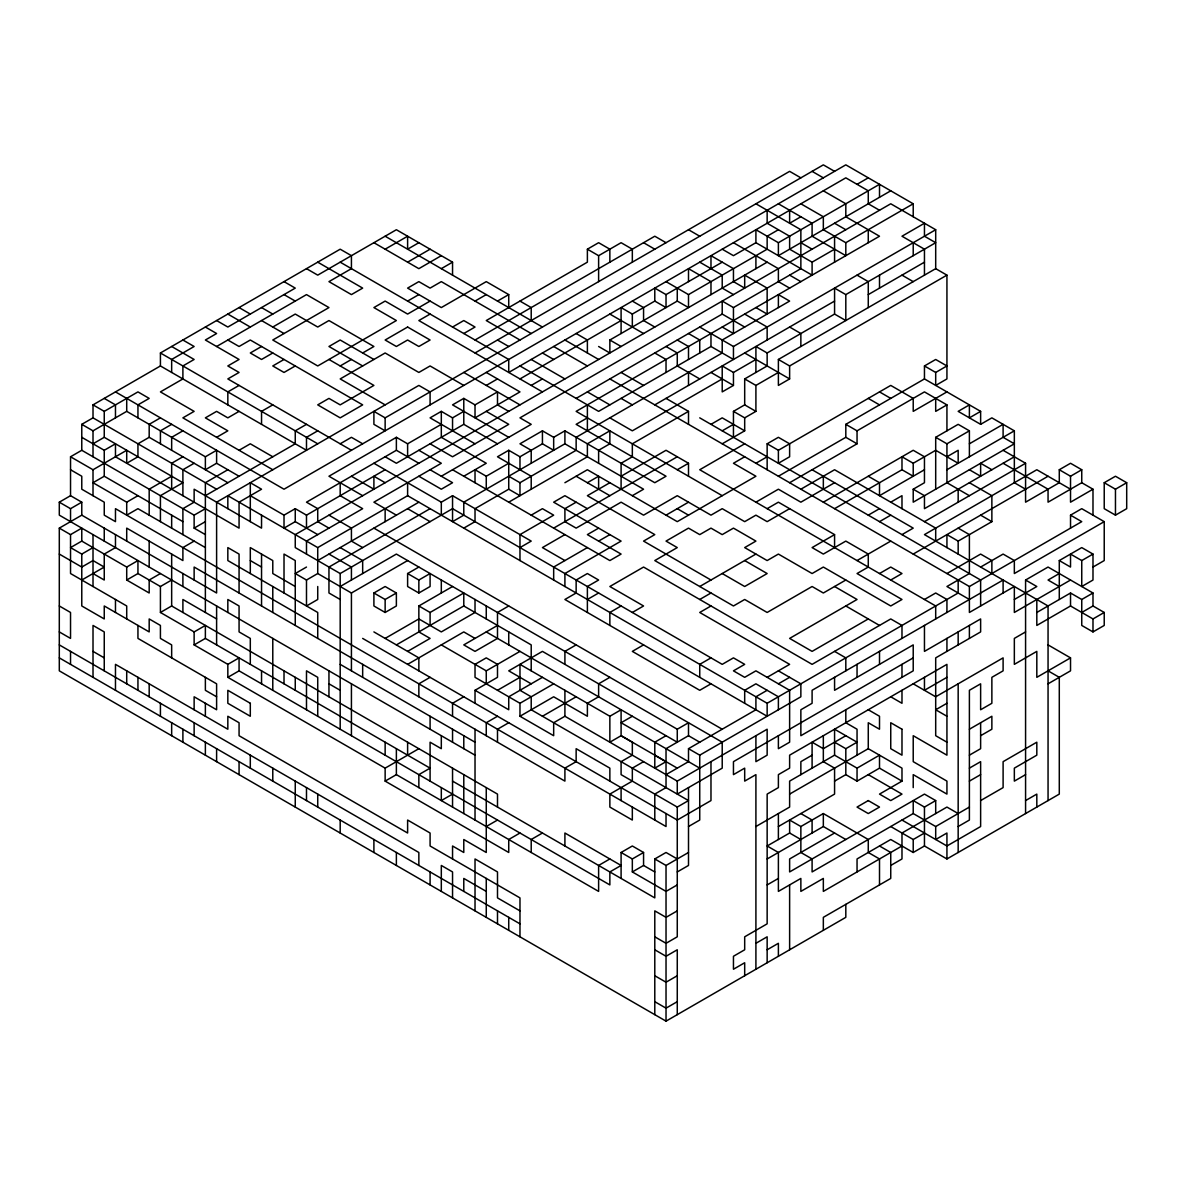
<?xml version="1.0" encoding="UTF-8"?>
<svg xmlns="http://www.w3.org/2000/svg" width="1186" height="1186" viewBox="0 0 1186 1186"><rect width="100%" height="100%" fill="white"/><g stroke="black" fill="none" stroke-linecap="round" stroke-linejoin="round"><path stroke-width="1.5" d="M317.729 430.829L306.492 437.308L306.492 450.28L160.421 365.955L160.421 352.983L340.189 249.193L351.427 255.672L351.427 268.659L328.952 281.631L351.427 294.602L362.664 288.109L317.729 262.165M216.608 489.21L93.012 417.857L93.012 404.871L160.421 365.955M845.811 904.369L845.811 917.341L666.028 1021.146L59.3 670.846L59.3 528.126L81.775 515.154L81.775 502.182L70.537 495.689L70.537 456.773L81.775 450.28L81.775 424.336L93.012 417.857M93.012 404.871L104.249 411.364L137.947 391.899L149.184 398.392L137.947 404.871L137.947 417.857M216.608 346.49L306.492 294.602L328.952 307.574L272.78 340.011L317.729 365.955L396.376 320.546L373.901 307.574L385.139 301.081L407.613 314.068L430.088 301.081M385.139 249.193L407.613 236.222L407.613 249.193L418.851 242.7M81.775 424.336L93.012 430.829L126.709 411.364L205.371 456.773L216.608 450.28L216.608 463.266L239.068 476.238M272.78 327.039L295.255 314.068L317.729 327.039L328.952 320.546L373.901 346.49L362.664 352.983M93.012 443.801L104.249 437.308L182.896 482.717L160.421 495.689L160.421 521.647M261.543 346.49L250.305 352.983L261.543 359.462L272.78 352.983M407.613 262.165L430.088 249.193M81.775 437.308L104.249 450.28L115.472 443.801L115.472 456.773L239.068 528.126L239.068 502.182L261.543 489.21L250.305 482.717L250.305 521.647M160.421 417.857L149.184 424.336L149.184 437.308L227.831 482.717M441.311 255.672L418.851 268.659L373.901 242.7M70.537 456.773L93.012 469.745L126.709 450.28L126.709 463.266L137.947 456.773L137.947 443.801L149.184 437.308M171.659 424.336L160.421 430.829L160.421 443.801M239.068 385.42L227.831 391.899L227.831 404.871M284.017 359.462L272.78 365.955L284.017 372.448L295.255 365.955M441.311 268.659L452.548 262.165L452.548 275.137M475.023 755.171L59.3 515.154L59.3 502.182L70.537 495.689M182.896 521.647L104.249 476.238L93.012 482.717L126.709 502.182L137.947 495.689M182.896 430.829L171.659 437.308L171.659 450.28M407.613 301.081L418.851 294.602M59.3 502.182L70.537 508.675L81.775 502.182M239.068 411.364L227.831 417.857L216.608 411.364L205.371 417.857L227.831 430.829L216.608 437.308M182.896 456.773L171.659 463.266L171.659 489.21M272.78 404.871L261.543 411.364L261.543 424.336M340.189 365.955L351.427 359.462M430.088 314.068L418.851 320.546L542.432 391.899M59.3 528.126L70.537 534.619L81.775 528.126L81.775 541.098L70.537 547.591L81.775 554.084L93.012 547.591M171.659 476.238L149.184 489.21L149.184 515.154M194.133 463.266L182.896 469.745L182.896 495.689M475.023 301.081L486.26 294.602M216.608 463.266L205.371 469.745L205.371 456.773M239.068 450.28L250.305 443.801L272.78 456.773M452.548 327.039L463.785 320.546L475.023 327.039L463.785 333.518M497.497 301.081L508.735 294.602L508.735 307.574M519.972 340.011L486.26 320.546L587.381 262.165L587.381 249.193L598.619 242.7L609.856 249.193L609.856 262.165M227.831 469.745L205.371 482.717L205.371 612.465M306.492 424.336L295.255 430.829L295.255 443.801L205.371 495.689M587.381 249.193L598.619 255.687L621.093 242.7L632.331 249.193L632.331 262.165M475.023 340.011L654.791 236.222L666.028 242.7M81.775 580.028L104.249 567.056L93.012 560.563L81.775 567.056L59.3 554.084M81.775 450.28L194.133 515.154L205.371 508.675M475.023 352.983L789.624 171.347L800.861 177.841M126.709 567.056L137.947 560.563L137.947 573.535L126.709 580.028L126.709 567.056L81.775 541.098M194.133 515.154L194.133 528.126L205.371 521.647M340.189 443.801L351.427 437.308L362.664 443.801M385.139 417.857L385.139 430.829L373.901 424.336L373.901 411.364L385.139 417.857L823.336 164.869L834.573 171.347M194.133 541.098L182.896 547.591L182.896 560.563L126.709 528.126L126.709 541.098M160.421 573.535L149.184 580.028L149.184 593L126.709 580.028M441.311 424.336L407.613 443.801L396.376 437.308L328.952 476.238L362.664 495.689M463.785 411.364L452.548 417.857L441.311 411.364L430.088 417.857L475.023 443.801M508.735 411.364L497.497 404.871L497.497 391.899L475.023 404.871L463.785 398.392L452.548 404.871L508.735 437.308M486.26 385.42L497.497 378.927M137.947 573.535L160.421 586.507L171.659 580.028M250.305 495.689L284.017 515.154L295.255 508.661L306.492 515.154L385.139 469.745M418.851 463.266L396.376 450.28L306.492 502.182L317.729 508.661L317.729 521.647L328.952 528.126M519.972 378.927L621.093 320.546M621.093 333.518L621.093 307.574L632.331 314.068L654.791 301.081L666.028 307.574L666.028 294.602L722.215 262.165M834.573 249.193L812.099 262.165L812.099 275.137L755.912 242.7L733.452 255.672L722.215 249.193M778.387 229.728L767.149 236.222L767.149 249.193L688.503 294.602L666.028 281.631M800.861 216.756L789.624 223.25L789.624 210.263M857.048 184.319L868.271 177.841M317.729 534.619L295.255 521.647L284.017 528.126L284.017 515.154M497.497 443.801L463.785 424.336L396.376 463.266L385.139 456.773M531.209 385.42L542.432 378.927M598.619 346.49L609.856 352.983L609.856 340.011L677.265 301.081L688.503 307.574L688.503 294.602M755.912 242.7L755.912 229.728L778.387 242.7L879.508 184.319L879.508 197.291M160.421 586.507L160.421 612.465L171.659 605.972L497.497 794.101L497.497 807.073M767.149 262.165L295.255 534.619L295.255 547.591L340.189 573.535L452.548 508.675L722.215 664.353L733.452 657.874L744.689 664.353L733.452 670.846L744.689 677.325L755.912 670.846L789.624 690.296L789.624 742.199L778.387 748.692L778.387 735.705M890.745 190.813L778.387 255.672L778.387 242.7M227.831 508.675L227.831 495.689L317.729 547.591L407.613 495.689L767.149 703.268L958.169 593L958.169 580.028M441.311 476.238L531.209 424.336L519.972 417.857L890.745 203.784L935.695 229.728L935.695 268.659L778.387 359.462L778.387 385.42L789.624 378.927L789.624 365.955L946.932 275.137L946.932 378.927L935.695 385.42L935.695 372.448L946.932 365.955L935.695 359.477L924.457 365.955L924.457 378.927L980.629 411.364L980.629 424.336L958.169 411.364L969.392 404.886L969.392 417.857L980.629 411.364M576.144 398.392L722.215 314.068L744.689 327.039M722.215 314.068L722.215 301.081L733.452 307.574L800.861 268.659L800.861 229.728L755.912 203.784M800.861 203.784L823.336 216.756L823.336 229.728L845.811 242.7L913.22 203.784L913.22 216.756M160.421 612.465L194.133 631.916L205.371 625.437L205.371 638.409L430.088 768.143L418.851 774.636L418.851 787.608M306.492 567.056L295.255 573.535L306.492 580.028L317.729 573.535L351.427 593L407.613 560.563M317.729 560.563L418.851 502.182M463.785 476.238L486.26 463.266L441.311 437.308L441.311 411.364M587.381 417.857L576.144 424.336L666.028 476.238L654.791 482.717L564.907 430.829L553.669 437.308L553.669 450.28L542.432 443.801L519.972 456.773L508.735 450.28L497.497 456.773L531.209 476.238L531.209 489.21M553.669 437.308L542.432 430.829L519.972 443.801L531.209 450.28L531.209 463.266M194.133 631.916L194.133 644.902L205.371 638.409M430.088 508.675L328.952 567.056L328.952 593L340.189 599.479M373.901 463.266L441.311 502.182L452.548 495.689L531.209 541.098L519.972 547.591M475.023 482.717L475.023 469.745L486.26 476.238L508.735 463.266M699.74 327.039L733.452 346.49L733.452 359.462L710.977 346.49L598.619 411.364L519.972 365.955M632.331 495.689L643.568 489.21L564.907 443.801L463.785 502.182L463.785 515.154L452.548 521.647L452.548 495.689M733.452 346.49L935.695 229.728M340.189 586.507L396.376 554.07L722.215 742.199L722.215 768.143L677.265 794.086L677.265 781.114L767.149 729.227L767.149 755.171L755.912 761.664L755.912 735.705M508.735 476.238L519.972 482.717L519.972 495.689L508.735 489.21L475.023 508.675L475.023 521.647L463.785 528.126M519.972 482.717L576.144 450.28L576.144 437.308L722.215 352.983L722.215 340.011L789.624 301.081L778.387 294.602L778.387 307.574M654.791 404.871L834.573 301.081M845.811 294.602L845.811 320.546L834.573 314.068L834.573 288.109L845.811 294.602L935.695 242.7L924.457 236.222L924.457 223.25L901.983 236.222L924.457 249.193L924.457 275.137M227.831 664.353L239.068 657.874L239.068 670.846L227.831 677.325L227.831 664.353L194.133 644.902M508.735 502.182L587.381 456.773L587.381 443.801L609.856 430.829L609.856 443.801L598.619 450.28L598.619 463.266M722.215 378.927L632.331 430.829L609.856 417.857M733.452 372.448L733.452 385.42L722.215 391.899L722.215 365.955L733.452 372.448L755.912 359.462M755.912 372.448L755.912 346.49L767.149 352.983L834.573 314.068M868.271 294.602L924.457 262.165M373.901 593L385.139 586.507L396.376 593L396.376 605.972L385.139 612.465L373.901 605.972L373.901 593L385.139 599.479L396.376 593M407.613 573.535L418.851 580.028L430.088 573.535L430.088 586.507L418.851 593L407.613 586.507L407.613 573.535L418.851 567.056M564.907 482.717L587.381 469.745L677.265 521.647L755.912 476.238L733.452 463.266L744.689 456.773M688.503 424.336L688.503 411.364L632.331 443.801L632.331 456.773L621.093 463.266L621.093 489.21M733.452 437.308L733.452 411.364L744.689 404.871L744.689 378.927L767.149 365.955L767.149 352.983M531.209 515.154L542.432 508.675L553.669 515.154L519.972 534.619L519.972 560.563M587.381 482.717L598.619 476.238L598.619 489.21M744.689 378.927L755.912 385.42L778.387 372.448M576.144 502.182L564.907 508.675L564.907 521.647L576.144 528.126L621.093 502.182L643.568 515.154L677.265 495.689L710.977 515.154L722.215 508.675L744.689 521.647L755.912 515.154L767.149 521.647L789.624 508.675M609.856 482.717L587.381 495.689L654.791 534.619L643.568 541.098L710.977 580.028M621.093 476.238L666.028 450.28L688.503 463.266L688.503 476.238M710.977 424.336L722.215 417.857L744.689 430.829L744.689 417.857L733.452 411.364M407.613 651.381L430.088 638.409L418.851 631.916L418.851 605.972L452.548 586.507M553.669 528.126L677.265 456.773M722.215 430.829L733.452 424.336M744.689 417.857L755.912 411.364L755.912 385.42M385.139 638.409L418.851 618.944L441.311 631.916L475.023 612.465L475.023 599.479M418.851 605.972L430.088 612.465L463.785 593L463.785 605.972L396.376 644.902M564.907 534.619L542.432 547.591L564.907 560.563M677.265 469.745L688.503 463.266M722.215 443.801L744.689 430.829M598.619 528.126L587.381 534.619L621.093 554.07L609.856 560.563L452.548 469.745M744.689 443.801L699.74 469.745L935.695 605.972L935.695 618.944M587.381 547.591L553.669 567.056L553.669 580.028M598.619 541.098L609.856 534.619M767.149 443.801L778.387 437.308L789.624 443.801L789.624 456.773L778.387 463.266L778.387 450.28L767.149 443.801L767.149 469.745M407.613 664.353L463.785 631.916L475.023 638.409M508.735 605.972L497.497 612.465L497.497 638.409L475.023 651.381L463.785 644.902L497.497 625.437M666.028 515.154L688.503 502.182M755.912 463.266L767.149 456.773M778.387 450.28L890.745 385.42L913.22 398.392L913.22 411.364L946.932 391.899M845.811 424.336L857.048 430.829L857.048 443.801L845.811 437.308L845.811 424.336L924.457 378.927M430.088 677.325L418.851 683.818L418.851 696.79M778.387 476.238L845.811 437.308M857.048 430.829L924.457 391.899L946.932 404.886L946.932 430.829M587.381 599.479L598.619 593M755.912 502.182L778.387 489.21L800.861 502.182L834.573 482.717M789.624 482.717L857.048 443.801M441.311 644.887L486.26 670.846L519.972 651.381M767.149 508.675L778.387 502.182L834.573 534.619L834.573 547.591M800.861 489.21L834.573 469.745L935.695 528.126L935.695 541.098M946.932 404.886L935.695 411.364L935.695 398.392M463.785 696.79L452.548 703.283L452.548 716.255M475.023 703.283L475.023 690.296L497.497 677.325L497.497 664.353L486.26 657.874L475.023 664.353L475.023 677.325L519.972 703.283L553.669 683.818M621.093 605.972L609.856 612.465L609.856 625.437M497.497 690.296L519.972 677.325L531.209 683.818M576.144 644.887L564.907 651.381L564.907 664.353M632.331 612.465L643.568 605.972L609.856 586.507L643.568 567.056L812.099 664.353L890.745 618.944L901.983 625.437L901.983 638.409M823.336 502.182L913.22 450.28L924.457 456.773L924.457 482.717L913.22 489.21L913.22 502.182L1014.341 443.801L1003.104 437.308L1003.104 424.336L969.392 443.801M935.695 489.21L935.695 437.308L958.169 424.336L969.392 430.829L969.392 456.773M227.831 677.325L385.139 768.143L418.851 748.692M542.432 677.325L508.735 696.79L508.735 709.762L475.023 690.296M699.74 586.507L755.912 554.07M834.573 508.675L901.983 469.745L913.22 476.238L913.22 463.266L901.983 456.773L901.983 469.745M913.22 463.266L935.695 450.295L958.169 463.266L958.169 450.28L946.932 456.773M935.695 437.308L946.932 443.801L969.392 430.829M980.629 424.336L991.867 417.857L1014.341 430.829L1014.341 482.717L1025.579 489.21M385.139 768.143L385.139 781.114L396.376 774.636L598.619 891.398L598.619 865.454L609.856 858.96M497.497 716.255L486.26 722.734L486.26 735.705M699.74 599.479L710.977 593M924.457 469.745L879.508 495.689L879.508 482.717L868.271 476.238M508.735 722.734L497.497 729.227L497.497 742.199M519.972 703.283L519.972 716.255L553.669 696.79L587.381 716.255L587.381 703.283L598.619 696.79L598.619 683.818L609.856 677.325M643.568 644.887L632.331 651.381L699.74 690.296L710.977 683.818M710.977 605.972L699.74 612.465L789.624 664.353L767.149 677.325M834.573 534.619L812.099 547.591L823.336 554.07L845.811 541.098L868.271 554.07L868.271 567.056L857.048 573.535L901.983 599.479L890.745 605.972L823.336 567.056L812.099 573.535L778.387 554.07L767.149 560.563L744.689 547.591L755.912 541.098L733.452 528.126L722.215 534.619L710.977 528.126L699.74 534.619L688.503 528.126L666.028 541.098L677.265 547.591L654.791 560.563L733.452 605.972L744.689 599.479L767.149 612.465L812.099 586.507L823.336 593L845.811 580.028M868.271 515.154L879.508 508.675M890.745 502.182L901.983 495.689L901.983 508.675M946.932 469.745L1014.341 430.829M542.432 716.255L576.144 696.79M879.508 521.647L890.745 515.154M677.265 781.114L564.907 716.255L553.669 722.734L553.669 735.705L519.972 716.255M1014.341 456.773L924.457 508.675L924.457 495.689L913.22 489.21M452.548 794.101L441.311 800.58L441.311 787.608M857.048 560.563L890.745 541.098M901.983 534.619L913.22 528.126L812.099 469.745M924.457 521.647L1025.579 463.266L1025.579 502.182L1059.291 482.717L1059.291 469.745L1070.528 463.266L1081.751 469.745L1081.751 482.717L1092.988 489.21L1092.988 515.154M609.856 716.255L621.093 709.762L621.093 735.705L632.331 742.199L632.331 755.171L621.093 761.664L621.093 774.636L677.265 807.073L688.503 800.58L531.209 709.762L531.209 696.79L519.972 690.296L519.972 664.353L609.856 716.255L609.856 742.199L621.093 735.705L677.265 768.143M710.977 657.874L699.74 664.353L699.74 677.325M632.331 716.255L621.093 722.734L699.74 768.143M879.508 573.535L890.745 567.056L901.983 573.535L890.745 580.028M913.22 554.07L1048.053 476.238M946.932 547.591L946.932 534.619L958.169 541.098L991.867 521.647L991.867 495.689L969.392 482.717M1059.291 469.745L1070.528 476.238L1081.751 469.745M486.26 826.523L497.497 820.045M1081.751 482.717L1048.053 502.182L1048.053 489.21L1003.104 463.266M666.028 735.705L654.791 742.199L654.791 768.143L666.028 761.664L654.791 755.171M519.972 677.325L508.735 670.846L542.432 651.381L677.265 729.227L688.503 722.734L688.503 735.705L666.028 748.677L666.028 787.608L654.791 794.086L654.791 820.045M868.271 618.944L812.099 651.381L789.624 638.409L857.048 599.479L834.573 586.507M946.932 573.535L980.629 554.084L991.867 560.563L991.867 573.535M1092.988 489.21L1070.528 502.182L1070.528 476.238M1104.225 482.717L1115.463 476.238L1126.7 482.717L1126.7 508.675L1115.463 515.154L1104.225 508.675L1104.225 482.717L1115.463 489.21L1126.7 482.717M519.972 833.017L508.735 839.51L508.735 852.482L385.139 781.114M643.568 761.664L632.331 768.143L632.331 781.114L609.856 794.101L609.856 807.073L632.331 820.045L632.331 807.073M767.149 690.296L755.912 696.79L755.912 709.762L688.503 748.677L688.503 761.664L666.028 774.636M778.387 683.818L789.624 677.325M924.457 599.479L935.695 593L946.932 599.479L946.932 612.465M980.629 567.056L1003.104 554.084L1014.341 560.563L1014.341 573.535L1104.225 521.647L1104.225 560.563L1092.988 567.056M1070.528 528.126L1070.528 515.154L1081.751 508.675L1104.225 521.647M542.432 833.017L531.209 839.51L531.209 852.482M609.856 378.927L969.392 586.507L1081.751 521.647L1070.528 515.154M688.503 748.677L699.74 755.171L800.861 696.79L800.861 683.818L778.387 670.846M1025.579 813.552L1025.579 580.028L1048.053 567.056L1092.988 593L1092.988 605.972L1081.751 612.465M1059.291 599.493L1059.291 560.563L1081.751 547.591L1092.988 554.084L1092.988 580.028L1081.751 586.521L1081.751 560.563L1092.988 554.084M913.22 657.874L733.452 761.664L733.452 774.636L744.689 768.143L744.689 781.114L755.912 774.636L755.912 969.244M1014.341 599.479L1036.816 586.521L1025.579 580.028M1059.291 573.535L1048.053 580.028L1059.291 586.521M1070.528 580.028L1014.341 612.465L1014.341 586.507L969.392 612.465L969.392 586.507M621.093 878.426L621.093 852.482L632.331 845.989L643.568 852.482L643.568 865.454L632.331 871.932L632.331 858.96L643.568 852.482M1036.816 612.465L1070.528 593L1081.751 599.493L1092.988 593M688.503 826.523L699.74 820.045L699.74 755.171M812.099 755.171L800.861 761.664L800.861 774.636M845.811 735.72L823.336 748.692L812.099 742.199L812.099 768.143M946.932 677.325L924.457 690.296L924.457 677.325M1025.579 631.916L1014.341 638.409L1014.341 664.353L1036.816 651.381L1036.816 677.325L1070.528 657.874L1070.528 670.846L1048.053 683.818M1081.751 599.493L1081.751 625.437L1092.988 631.916L1104.225 625.437L1104.225 612.465L1092.988 618.944L1070.528 605.972L1036.816 625.437L1036.816 599.479M452.548 781.114L654.791 897.891L654.791 858.96L666.028 852.482L677.265 858.96M834.573 781.129L845.811 774.636L857.048 781.129L879.508 768.143L879.508 755.171L857.048 768.143L834.573 755.171L789.624 781.114L789.624 807.073L755.912 826.523M834.573 742.199L845.811 748.692L857.048 742.199L834.573 729.227L834.573 755.171M654.791 858.96L666.028 865.454L688.503 852.482M789.624 794.101L868.271 748.692L901.983 768.143L901.983 781.129L879.508 794.101L890.745 800.58L901.983 794.101L868.271 774.636M946.932 703.283L935.695 709.762L946.932 716.255M677.265 871.932L688.503 865.454L688.503 787.608M677.265 884.904L666.028 891.398L632.331 871.932M778.387 826.523L834.573 794.101L834.573 768.143L823.336 761.664L823.336 735.705M879.508 884.919L879.508 858.96L868.271 852.482L868.271 839.51L823.336 813.552L800.861 826.523L789.624 820.045L789.624 833.017L767.149 845.989L778.387 852.482L778.387 891.398L800.861 878.426L800.861 891.398L823.336 878.426L823.336 891.398L901.983 845.989M969.392 729.227L991.867 716.255L991.867 729.227L980.629 735.705M677.265 910.863L666.028 917.341L654.791 910.863L654.791 1014.653M767.149 858.96L823.336 826.523L845.811 839.51M834.573 833.017L789.624 858.96L789.624 871.932L924.457 794.101L935.695 800.58L935.695 813.552M969.392 755.171L980.629 748.692L980.629 722.734M767.149 884.919L778.387 878.426M969.392 768.143L980.629 761.664L980.629 826.538L946.932 845.989L901.983 820.045M969.392 807.073L935.695 826.523L913.22 813.552L812.099 871.932L812.099 858.96L800.861 852.482L800.861 826.523M913.22 813.552L913.22 800.58L924.457 807.073L935.695 800.58M969.392 781.114L980.629 774.636M677.265 975.737L666.028 982.216L654.791 975.737M890.745 826.538L913.22 839.51L924.457 833.017M980.629 800.58L1003.104 787.608L1003.104 761.664L1036.816 742.199L1036.816 755.171L1014.341 768.143L1014.341 781.129L1025.579 774.636M755.912 943.3L767.149 936.807L767.149 962.75M890.745 865.454L901.983 858.96L901.983 833.017L946.932 807.073L958.169 813.552M857.048 871.932L857.048 858.96L890.745 839.51L913.22 852.482L924.457 845.989L946.932 858.96L1059.291 794.101L1059.291 677.325L1048.053 670.846M958.169 826.523L969.392 820.045L969.392 690.296L980.629 683.818L980.629 709.762L991.867 703.283L991.867 677.325L1003.104 670.846L1003.104 657.874L935.695 696.79L913.22 683.818M677.265 1001.681L666.028 1008.159L654.791 1001.681M767.149 949.778L778.387 943.3L778.387 956.272M1025.579 800.58L1036.816 794.101L1036.816 807.073M913.22 203.784L845.811 164.854L284.017 489.21L115.472 391.899M812.099 171.347L823.336 177.841M879.508 210.263L868.271 203.784L868.271 190.813L845.811 177.841L508.735 372.448L508.735 359.462L340.189 262.165M823.336 190.813L845.811 203.784L845.811 216.756L879.508 236.222L576.144 411.364L722.215 495.689M935.695 268.659L946.932 275.137M834.573 223.25L845.811 229.728M778.387 203.784L812.099 223.25L812.099 236.222L845.811 255.672L845.811 242.7M901.983 275.137L913.22 281.631M800.861 242.7L812.099 249.193M857.048 275.137L868.271 281.631L868.271 307.574M812.099 262.165L789.624 249.193L789.624 236.222L767.149 223.25L767.149 210.263M733.452 242.7L778.387 268.659L778.387 281.631L789.624 288.109M789.624 275.137L800.861 281.631M688.503 229.728L699.74 236.222M924.457 365.955L935.695 372.448M699.74 262.165L722.215 275.137L722.215 288.109L733.452 294.602M643.568 242.7L654.791 249.193M755.912 307.574L767.149 314.068L767.149 288.109L744.689 275.137L744.689 288.109L733.452 281.631L733.452 268.659L710.977 255.672L710.977 268.659M789.624 327.039L800.861 333.518L800.861 346.49M1003.104 450.295L1025.579 463.266M1070.528 489.21L1036.816 469.745L924.457 534.619L1048.053 605.972L1048.053 800.58M744.689 314.068L767.149 327.039L767.149 340.011M879.508 391.899L890.745 398.392M868.271 398.392L879.508 404.886M991.867 469.745L980.629 463.266L980.629 476.238L969.392 469.745M666.028 294.602L654.791 288.109L654.791 301.081M722.215 327.039L733.452 333.518L733.452 307.574M778.387 359.462L789.624 365.955M744.689 352.983L789.624 378.927M632.331 301.081L643.568 307.574L643.568 320.546L654.791 327.039M688.503 333.518L699.74 340.011L699.74 352.983M969.392 495.704L946.932 482.717L946.932 443.801M1081.751 560.563L1070.528 554.084L1070.528 567.056L1059.291 560.563M677.265 340.011L688.503 346.49L688.503 359.462M980.629 515.154L991.867 521.647M609.856 314.068L643.568 333.518M666.028 346.49L677.265 352.983L677.265 365.955L699.74 378.927M710.977 372.448L733.452 385.42M654.791 352.983L666.028 359.462L666.028 372.448M744.689 404.871L755.912 411.364M958.169 528.126L969.392 534.619L969.392 573.535L946.932 586.507L969.392 599.479M1092.988 605.972L1104.225 612.465M609.856 340.011L621.093 346.49M452.548 262.165L396.376 229.728L317.729 275.137L306.492 268.659M508.735 294.602L486.26 281.631L441.311 307.574L407.613 288.109L418.851 281.631L430.088 288.109L441.311 281.631L531.209 333.518M519.972 301.096L531.209 307.574L531.209 320.546M576.144 333.518L587.381 340.011L587.381 352.983M385.139 236.222L542.432 327.039M564.907 340.011L598.619 359.462M621.093 372.448L643.568 385.42M666.028 398.392L688.503 411.364M699.74 417.857L980.629 580.028L980.629 605.972M553.669 346.49L587.381 365.955M542.432 352.983L553.669 359.462M621.093 398.392L632.331 404.871M1048.053 644.902L1070.528 657.874M497.497 340.011L508.735 346.49M531.209 359.462L564.907 378.927M587.381 391.899L609.856 404.871M486.26 372.448L519.972 391.899L475.023 417.857L475.023 404.871M463.785 372.448L519.972 404.871M284.017 281.631L295.255 288.109L227.831 327.039L216.608 320.546M463.785 385.42L430.088 365.955L418.851 372.448L385.139 352.983L340.189 378.927L385.139 404.871M677.265 508.675L688.503 515.154M845.811 605.972L879.508 625.437M284.017 294.602L295.255 301.081M486.26 411.364L508.735 424.336L452.548 456.773L430.088 443.801M744.689 560.563L767.149 573.535L744.689 586.507L722.215 573.535M373.901 359.462L340.189 340.011L328.952 346.49L362.664 365.955M576.144 476.238L609.856 495.689M261.543 307.574L272.78 314.068M239.068 307.574L250.305 314.068M261.543 320.546L284.017 333.518M328.952 359.462L373.901 385.42L340.189 404.871L328.952 398.392L317.729 404.871L340.189 417.857L362.664 404.871L250.305 340.011L239.068 346.49L227.831 340.011M587.381 508.675L564.907 495.689L553.669 502.182L621.093 541.098L564.907 573.535L564.907 586.507M834.573 651.381L845.811 657.874L845.811 670.846M227.831 314.068L250.305 327.039M890.745 696.79L901.983 703.283L901.983 690.296M946.932 742.199L935.695 735.705L935.695 657.874L980.629 631.916L980.629 618.944L924.457 651.381L924.457 625.437M205.371 327.039L216.608 333.518L205.371 340.011L239.068 359.462L227.831 365.955L239.068 372.448L227.831 378.927L351.427 450.28M418.851 450.28L441.311 463.266L373.901 502.182L396.376 515.154M868.271 709.762L879.508 716.255L879.508 729.227L868.271 722.734L868.271 748.692M430.088 469.745L452.548 482.717L441.311 489.21L418.851 476.238M182.896 340.011L194.133 346.49L171.659 359.462L171.659 372.448M171.659 346.49L194.133 359.462L182.896 365.955L182.896 378.927L160.421 391.899L194.133 411.364L182.896 417.857L272.78 469.745M160.421 352.983L317.729 443.801M385.139 482.717L373.901 476.238L373.901 489.21L351.427 476.238M879.508 768.143L901.983 781.129M407.613 508.675L430.088 521.647M373.901 528.126L722.215 729.227M328.952 515.154L351.427 528.126L351.427 541.098L362.664 547.591M104.249 398.392L115.472 404.871L115.472 417.857M463.785 605.972L531.209 644.887L531.209 670.846M688.503 735.705L699.74 742.199M879.508 845.989L890.745 852.482L890.745 878.426L823.336 917.341L823.336 930.328M340.189 547.591L362.664 560.563L362.664 573.535M486.26 631.916L677.265 742.199L677.265 729.227M800.861 813.552L812.099 820.045L812.099 833.017M328.952 554.07L351.427 567.056L351.427 580.028M789.624 833.017L800.861 839.51M194.133 528.126L205.371 534.619M250.305 560.563L261.543 567.056M295.255 586.507L272.78 573.535L272.78 560.563L250.305 547.591L250.305 573.535M373.901 631.916L418.851 657.874L418.851 670.846M70.537 469.745L81.775 476.238L81.775 489.21L104.249 502.182L104.249 515.154L115.472 521.647L115.472 508.675L666.028 826.523L666.028 813.552M205.371 547.591L137.947 508.675L126.709 515.154L126.709 502.182M362.664 638.409L677.265 820.045L710.977 800.58L710.977 761.664M81.775 515.154L216.608 593L216.608 502.182L418.851 385.42L430.088 391.899L430.088 404.871M340.189 664.353L475.023 742.199M216.608 618.944L182.896 599.493L182.896 612.465M328.952 683.818L340.189 690.296M621.093 852.482L632.331 858.96M643.568 865.454L654.791 871.932M93.012 573.535L104.249 580.028L104.249 554.084L115.472 547.591L115.472 534.619M239.068 670.846L609.856 884.919L609.856 871.932L621.093 865.454L564.907 833.017L564.907 845.989M654.791 936.807L666.028 943.3L677.265 936.807L677.265 807.073M59.3 605.972L70.537 612.465L70.537 638.409L59.3 631.916M216.608 696.79L205.371 690.311L205.371 677.325M654.791 949.778L666.028 956.272L677.265 949.778L677.265 1014.653M93.012 651.381L104.249 657.874M59.3 644.902L418.851 852.482L418.851 865.454M486.26 891.398L463.785 878.426L463.785 891.398M519.972 910.863L497.497 897.891L497.497 871.932L475.023 858.96L475.023 910.863M59.3 657.874L519.972 923.835M1115.463 489.21L1115.463 515.154M1092.988 618.944L1092.988 631.916M1070.528 593L1070.528 605.972M1003.104 593L1003.104 580.028L812.099 690.296L812.099 703.283L800.861 709.762L800.861 735.705L913.22 670.846L913.22 644.887L834.573 690.296L834.573 677.325M969.392 625.437L969.392 638.409M958.169 489.21L958.169 502.182M958.169 541.098L958.169 554.084M958.169 631.916L958.169 644.887M958.169 683.818L958.169 852.482M946.932 638.409L946.932 651.381M946.932 858.96L946.932 833.017L935.695 839.51L935.695 826.523M924.457 807.073L924.457 845.989M913.22 242.7L913.22 255.672M913.22 787.608L913.22 774.636L946.932 794.101L946.932 781.114L913.22 761.664L913.22 735.705L946.932 755.171L946.932 664.353L789.624 755.171L789.624 768.143L778.387 774.636L778.387 787.608L767.149 794.101L767.149 923.835L744.689 936.807L744.689 949.778L733.452 956.272L733.452 969.244L744.689 962.75L744.689 975.737M913.22 839.51L913.22 852.482M901.983 664.353L901.983 677.325M879.508 275.137L879.508 288.109M879.508 651.381L879.508 664.353M868.271 229.728L868.271 242.7M857.048 664.353L857.048 677.325M857.048 755.171L857.048 729.227L845.811 722.734L845.811 709.762M857.048 768.143L857.048 781.129M845.811 748.692L845.811 774.636M834.573 236.222L834.573 262.165M823.336 476.238L823.336 489.21M823.336 813.552L823.336 826.523M789.624 884.919L789.624 949.778M778.387 709.762L778.387 696.79L755.912 683.818L744.689 690.296L744.689 703.283M778.387 813.552L778.387 839.51M767.149 703.268L767.149 716.255L564.907 599.479L576.144 593L576.144 580.028L587.381 573.535L598.619 580.028L587.381 586.507L587.381 612.465M755.912 255.672L755.912 268.659M710.977 294.602L710.977 281.631L688.503 268.659L688.503 281.631M710.977 333.518L710.977 346.49M688.503 372.448L688.503 385.42M677.265 288.109L677.265 301.081M666.028 865.454L666.028 1021.146M632.331 314.068L632.331 327.039M621.093 787.608L621.093 800.58M609.856 781.114L609.856 768.143L576.144 748.692L576.144 761.664L564.907 768.143L564.907 781.114L194.133 567.056L194.133 580.028M598.619 255.687L598.619 281.631M587.381 404.871L587.381 430.829M564.907 430.829L564.907 443.801M564.907 690.296L564.907 716.255M542.432 430.829L542.432 443.801M519.972 456.773L519.972 469.745M519.972 936.807L519.972 897.891L430.088 845.989L430.088 833.017L407.613 820.045L407.613 833.017L239.068 735.72L239.068 722.734L227.831 716.255L227.831 729.227L115.472 664.353L115.472 690.311M508.735 450.28L508.735 489.21M508.735 631.916L508.735 644.887M508.735 917.341L508.735 930.328M497.497 910.863L497.497 923.835M486.26 476.238L486.26 489.21M486.26 605.972L486.26 618.944M486.26 670.846L486.26 683.818M486.26 787.608L486.26 852.482L463.785 839.51L463.785 852.482L452.548 845.989L452.548 858.96M486.26 878.426L486.26 917.341M475.023 729.227L475.023 820.045M463.785 398.392L463.785 424.336M463.785 735.705L463.785 748.692M463.785 774.636L463.785 813.552M452.548 417.857L452.548 430.829M452.548 729.227L452.548 742.199M452.548 768.143L452.548 807.073M452.548 897.891L452.548 871.932L441.311 865.454L441.311 891.398M441.311 502.182L441.311 515.154M441.311 580.028L441.311 593M441.311 735.705L441.311 748.692L430.088 742.199L430.088 781.114M430.088 612.465L430.088 625.437M430.088 716.255L430.088 729.227M430.088 871.932L430.088 884.919M418.851 580.028L418.851 593M407.613 443.801L407.613 456.773M407.613 482.717L407.613 495.689M407.613 742.199L407.613 755.171M396.376 437.308L396.376 450.28M396.376 748.692L396.376 774.636M396.376 852.482L396.376 865.454M385.139 508.675L385.139 521.647M385.139 599.479L385.139 612.465M385.139 742.199L385.139 755.171M373.901 839.51L373.901 852.482M362.664 664.353L362.664 677.325M351.427 593L351.427 670.846M351.427 683.818L351.427 735.705M340.189 482.717L340.189 495.689L362.664 508.675L306.492 541.098L306.492 554.07M340.189 573.535L340.189 729.227M340.189 820.045L340.189 833.017M328.952 670.846L328.952 696.79M317.729 547.591L317.729 573.535M317.729 586.507L317.729 599.479L306.492 605.972L306.492 580.028M317.729 638.409L317.729 612.465L227.831 560.563L227.831 547.591L239.068 554.084L239.068 593M317.729 716.255L317.729 677.325L306.492 670.846L306.492 709.762M317.729 794.101L317.729 807.073M306.492 515.154L306.492 528.126M306.492 787.608L306.492 800.58M295.255 508.661L295.255 521.647M295.255 625.437L295.255 560.563L284.017 554.07L284.017 593M295.255 677.325L295.255 690.311M295.255 781.129L295.255 807.073M284.017 670.846L284.017 683.818M272.78 586.507L272.78 612.465M272.78 638.409L272.78 690.311M272.78 768.143L272.78 781.129M261.543 515.154L261.543 528.126L194.133 489.21L194.133 502.182L182.896 508.675L182.896 534.619M261.543 554.084L261.543 605.972M261.543 670.846L261.543 683.818M250.305 664.353L250.305 638.409L239.068 631.916L239.068 605.972L227.831 599.493L227.831 612.465M250.305 755.171L250.305 768.143M239.068 761.664L239.068 774.636M216.608 605.972L216.608 644.902M216.608 748.692L216.608 761.664M205.371 703.283L205.371 716.255M205.371 742.199L205.371 755.171M194.133 709.762L194.133 696.79L216.608 709.762L216.608 683.818L137.947 638.409L137.947 625.437M194.133 722.734L194.133 735.72M182.896 573.535L182.896 586.507M182.896 729.227L182.896 742.199M171.659 515.154L171.659 528.126M171.659 554.084L171.659 605.972M171.659 657.874L171.659 644.902L160.421 638.409L160.421 625.437L149.184 618.944L149.184 631.916L104.249 605.972L104.249 618.944L81.775 605.972L81.775 554.084M171.659 722.734L171.659 735.72M160.421 703.283L160.421 716.255M149.184 541.098L149.184 567.056M149.184 683.818L149.184 696.79M137.947 677.325L137.947 690.311M126.709 398.392L126.709 411.364M126.709 618.944L126.709 605.972L70.537 573.535L70.537 534.619M126.709 670.846L126.709 683.818M115.472 599.493L115.472 612.465M104.249 411.364L104.249 437.308M104.249 450.28L104.249 476.238M104.249 528.126L104.249 541.098M104.249 670.846L104.249 631.916L93.012 625.437L93.012 677.325M93.012 430.829L93.012 456.773M93.012 469.745L93.012 495.689M93.012 534.619L93.012 586.507M70.537 508.675L70.537 521.647M70.537 651.381L70.537 664.353M407.613 327.039L385.139 340.011L396.376 346.49L407.613 340.011L418.851 346.49L430.088 340.011L407.613 327.039M868.271 800.58L857.048 807.073L868.271 813.552L879.508 807.073L868.271 800.58M901.983 729.227L890.745 722.734L890.745 748.692L901.983 755.171L901.983 729.227M250.305 703.283L227.831 690.311L227.831 703.283L250.305 716.255L250.305 703.283"/></g></svg>
